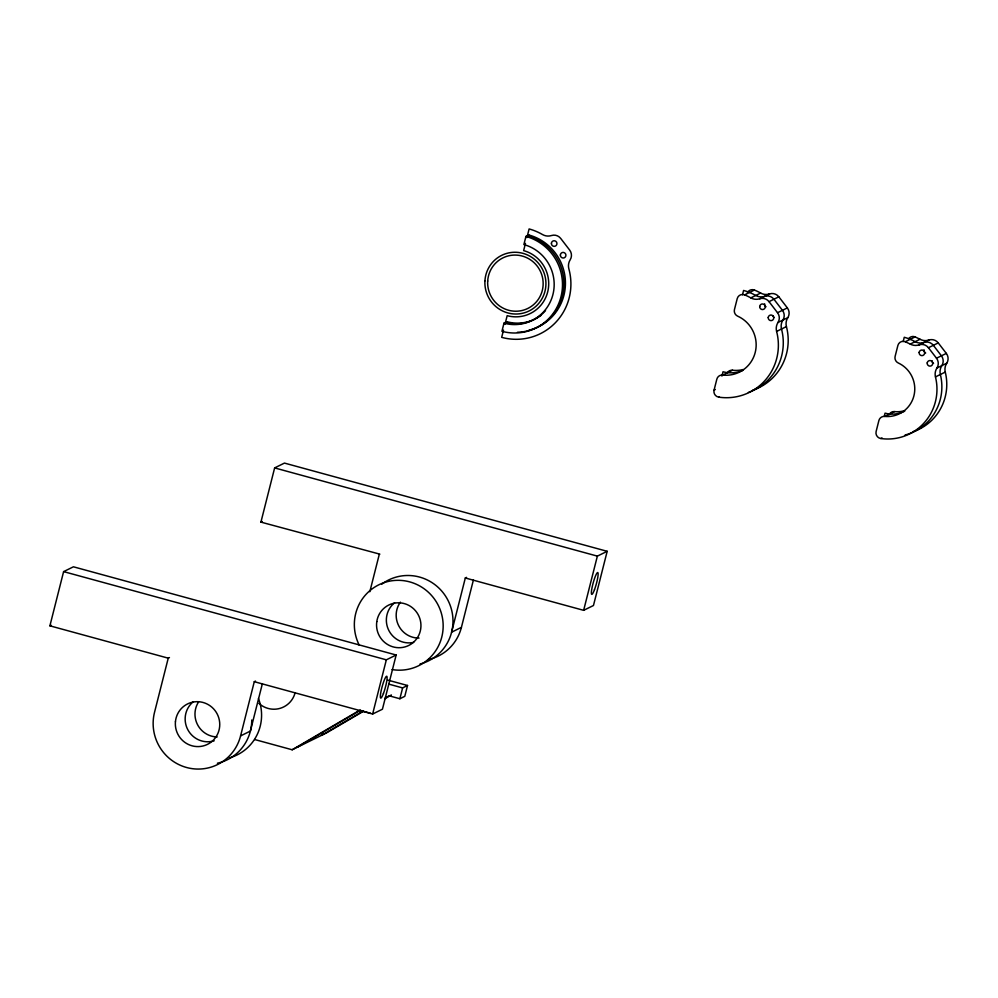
<?xml version="1.0" encoding="UTF-8"?>
<svg xmlns="http://www.w3.org/2000/svg" width="998" height="998" viewBox="0 0 998 998"><rect width="100%" height="100%" fill="white"/><g stroke="black" fill="none" stroke-linecap="round" stroke-linejoin="round"><path stroke-width="1.5" d="M168.238 658.169L49.9 625.821L63.61 571.617L73.428 566.802L396.156 655.012L382.434 709.216L372.628 714.032L254.29 681.696L240.58 735.9A45.097 44.236 63.8 0 1 186.576 767.499A45.097 44.236 63.8 0 1 154.515 712.372L168.238 658.169L169.46 657.57M379.864 554.164L260.927 522.116L274.637 467.912L284.455 463.084L607.183 551.308L593.461 605.512L583.643 610.327L465.317 577.992L451.595 632.196L461.413 627.368L473.414 579.938M262.387 683.642L250.386 731.072L240.58 735.9M322.379 732.295L321.618 735.301L362.648 711.3M369.821 591.727L379.252 554.464M372.628 714.032L386.338 659.828L396.156 655.012M399.874 698.75L402.618 687.909L407.521 685.489L404.789 696.33L399.874 698.75L389.12 695.806L385.141 698.126M525.934 236.439L523.875 244.572A40.868 40.095 63.8 0 1 552.929 294.522A40.868 40.095 63.8 0 1 503.99 323.165L501.932 331.299A49.326 48.391 63.8 0 0 560.988 296.73A49.326 48.391 63.8 0 0 525.934 236.439L528.878 234.992A49.326 48.391 63.8 0 1 565.442 283.083A49.326 48.391 63.8 0 1 529.027 330.176M503.516 330.126L501.682 337.349A56.375 55.302 63.8 0 0 568.86 268.836A11.277 11.065 63.8 0 1 570.17 259.829A8.458 8.296 63.8 0 0 569.683 250.099L560.714 238.447A8.458 8.296 63.8 0 0 551.507 235.528A11.277 11.065 63.8 0 1 542.513 234.555A56.375 55.302 63.8 0 0 529.115 228.941L526.919 237.611M504.976 324.338L507.171 315.667A33.82 33.184 63.8 0 0 547.677 291.965A33.82 33.184 63.8 0 0 523.638 250.623L525.459 243.4M506.547 323.24L506.934 321.718A40.868 40.095 63.8 0 0 540.879 315.468M528.491 236.514L528.878 234.992M583.643 610.327L597.365 556.123L607.183 551.308M719.333 396.842L718.722 397.142A5.639 5.526 63.8 0 1 714.069 390.118L716.838 379.178A5.639 5.526 63.8 0 1 722.739 375.061L732.557 370.246A31 30.414 63.8 0 0 743.161 369.547M722.739 375.061A31 30.414 63.8 0 0 737.647 316.154A5.639 5.526 63.8 0 1 734.453 309.555L737.223 298.614A5.639 5.526 63.8 0 1 744.595 294.872L754.413 290.044A53.555 52.532 63.8 0 1 760.626 293.05A11.277 11.065 63.8 0 0 769.57 293.923A8.458 8.296 63.8 0 1 778.839 296.818L787.347 307.895A8.458 8.296 63.8 0 1 787.809 317.663A11.277 11.065 63.8 0 0 786.424 326.608A53.555 52.532 63.8 0 1 752.679 390.23M721.916 376.096L723.014 371.767A31 30.414 63.8 0 0 742.662 370.495M742.487 294.797L743.585 290.455A53.555 52.532 63.8 0 1 755.723 295.458A11.277 11.065 63.8 0 0 764.655 296.344A8.458 8.296 63.8 0 1 773.924 299.238L782.444 310.316A8.458 8.296 63.8 0 1 782.906 320.084A11.277 11.065 63.8 0 0 781.509 329.016A53.555 52.532 63.8 0 1 748.375 392.439M882.032 437.922L880.81 438.521A5.639 5.526 63.8 0 1 876.119 431.498L878.889 420.545A5.639 5.526 63.8 0 1 884.727 416.416L894.545 411.6A28.181 27.645 63.8 0 0 904.113 410.852M884.727 416.416A28.181 27.645 63.8 0 0 898.25 362.973A5.639 5.526 63.8 0 1 895.119 356.398L897.888 345.445A5.639 5.526 63.8 0 1 905.298 341.728L915.116 336.9L920.044 339.258A11.277 11.065 63.8 0 0 928.926 340.031A8.458 8.296 63.8 0 1 938.257 342.913L946.329 353.404A8.458 8.296 63.8 0 1 946.753 363.222A11.277 11.065 63.8 0 0 945.268 372.079A50.736 49.763 63.8 0 1 913.145 431.66M884.328 416.054L885.051 413.16A28.181 27.645 63.8 0 0 904.749 411.151M903.165 341.615L904.263 337.274A50.736 49.763 63.8 0 1 915.141 341.678A11.277 11.065 63.8 0 0 924.023 342.451A8.458 8.296 63.8 0 1 933.355 345.32L941.413 355.812A8.458 8.296 63.8 0 1 941.838 365.642A11.277 11.065 63.8 0 0 940.365 374.5A50.736 49.763 63.8 0 1 905.086 435.016M254.64 739.518L292.164 749.772L359.667 710.277L370.433 713.221M297.08 747.365L360.615 710.189M363.584 711.212L326.521 732.894L292.164 749.772M384.754 698.812L391.378 694.945M503.99 323.165L506.934 321.718M49.9 625.821L51.123 625.222M260.927 522.116L262.15 521.517M744.595 294.872A53.555 52.532 63.8 0 1 750.82 297.878L760.626 293.05M750.82 297.878A11.277 11.065 63.8 0 0 759.752 298.751L769.57 293.923M759.752 298.751A8.458 8.296 63.8 0 1 769.021 301.646L778.839 296.818M718.722 397.142A53.555 52.532 63.8 0 0 776.606 331.436A11.277 11.065 63.8 0 1 777.991 322.491A8.458 8.296 63.8 0 0 777.529 312.723L787.347 307.895M777.991 322.491L787.809 317.663M776.606 331.436L786.424 326.608M714.069 390.118L715.292 389.519M905.298 341.728L910.238 344.085L920.044 339.258M910.238 344.085A11.277 11.065 63.8 0 0 919.108 344.859L928.926 340.031M919.108 344.859A8.458 8.296 63.8 0 1 928.439 347.728L938.257 342.913M254.29 681.696L255.513 681.085M465.317 577.992L466.54 577.38M880.81 438.521A50.736 49.763 63.8 0 0 935.463 376.907A11.277 11.065 63.8 0 1 936.935 368.05A8.458 8.296 63.8 0 0 936.511 358.22L946.329 353.404M936.935 368.05L946.753 363.222M935.463 376.907L945.268 372.079M274.637 467.912L597.365 556.123M63.61 571.617L386.338 659.828M388.01 680.162L407.521 685.489M389.108 684.216L402.618 687.909M928.439 347.728L936.511 358.22M769.021 301.646L777.529 312.723M545.532 310.59A40.868 40.095 63.8 0 1 505.462 322.441M527.406 235.715A49.326 48.391 63.8 0 1 563.708 288.971A49.326 48.391 63.8 0 1 517.475 332.272M295.134 692.637A22.542 22.118 63.8 0 1 258.856 703.316M258.457 698.563A45.097 44.236 63.8 0 1 229.415 757.856M251.77 719.97A45.097 44.236 63.8 0 1 217.377 763.233M217.19 736.948A22.542 22.118 63.8 0 1 198.59 701.918M214.158 740.803A22.542 22.118 63.8 0 1 193.363 701.669M381.835 584.142A45.097 44.236 63.8 0 1 448.489 601.345A45.097 44.236 63.8 0 1 420.046 664.007M359.317 645.307A45.097 44.236 63.8 0 1 386.999 581.747A45.097 44.236 63.8 0 1 443.087 623.313A45.097 44.236 63.8 0 1 392.052 669.558M461.413 627.368A45.097 44.236 63.8 0 1 428.404 659.528M419.035 638.071A22.542 22.118 63.8 0 1 400.398 602.156M413.646 642.375A22.542 22.118 63.8 0 1 394.572 602.78M766.027 306.773A2.819 2.769 63.8 0 1 764.643 303.866M774.011 317.439A2.819 2.769 63.8 0 1 773.163 315.879M925.682 352.98A2.819 2.769 63.8 0 1 924.086 349.824M933.567 363.384A2.819 2.769 63.8 0 1 932.107 360.715M889.006 414.844A5.639 5.526 63.8 0 1 894.545 411.6M908.679 338.609A5.639 5.526 63.8 0 1 915.116 336.9M747.402 292.763A5.639 5.526 63.8 0 1 754.413 290.044M727.417 372.616A5.639 5.526 63.8 0 1 732.557 370.246M560.365 255.001A2.819 2.769 63.8 0 0 564.381 257.746A2.819 2.769 63.8 0 0 564.668 252.893A2.819 2.769 63.8 0 0 560.365 255.001M551.407 243.275A2.819 2.769 63.8 0 0 555.362 246.107A2.819 2.769 63.8 0 0 555.761 241.267A2.819 2.769 63.8 0 0 551.407 243.275M175.436 721.741A22.542 22.118 63.8 0 0 206.848 744.67A22.542 22.118 63.8 0 0 210.353 705.985A22.542 22.118 63.8 0 0 175.436 721.741M383.444 693.435A11.277 1.647 -74.7 0 0 386.787 676.295A11.277 1.647 -74.7 0 0 380.962 691.651A11.277 1.647 -74.7 0 0 383.444 693.435M376.782 621.642A22.542 22.118 63.8 0 0 406.935 646.255A22.542 22.118 63.8 0 0 412.536 607.857A22.542 22.118 63.8 0 0 376.782 621.642M594.471 589.718A11.277 1.647 -74.7 0 0 597.814 572.578A11.277 1.647 -74.7 0 0 591.989 587.947A11.277 1.647 -74.7 0 0 594.471 589.718M487.698 281.049A28.181 27.645 63.8 0 0 527.83 308.444A28.181 27.645 63.8 0 0 530.674 259.942A28.181 27.645 63.8 0 0 487.698 281.049M484.928 280.85A31 30.414 63.8 0 0 529.077 310.964A31 30.414 63.8 0 0 532.208 257.621A31 30.414 63.8 0 0 484.928 280.85M919.146 352.419A2.819 2.769 63.8 0 0 922.95 355.45A2.819 2.769 63.8 0 0 923.599 350.647A2.819 2.769 63.8 0 0 919.146 352.419M927.217 362.91A2.819 2.769 63.8 0 0 931.022 365.942A2.819 2.769 63.8 0 0 931.658 361.139A2.819 2.769 63.8 0 0 927.217 362.91M759.703 306.523A2.819 2.769 63.8 0 0 763.707 309.293A2.819 2.769 63.8 0 0 764.019 304.44A2.819 2.769 63.8 0 0 759.703 306.523M768.223 317.526A2.819 2.769 63.8 0 0 772.153 320.395A2.819 2.769 63.8 0 0 772.589 315.555A2.819 2.769 63.8 0 0 768.223 317.526"/></g></svg>
